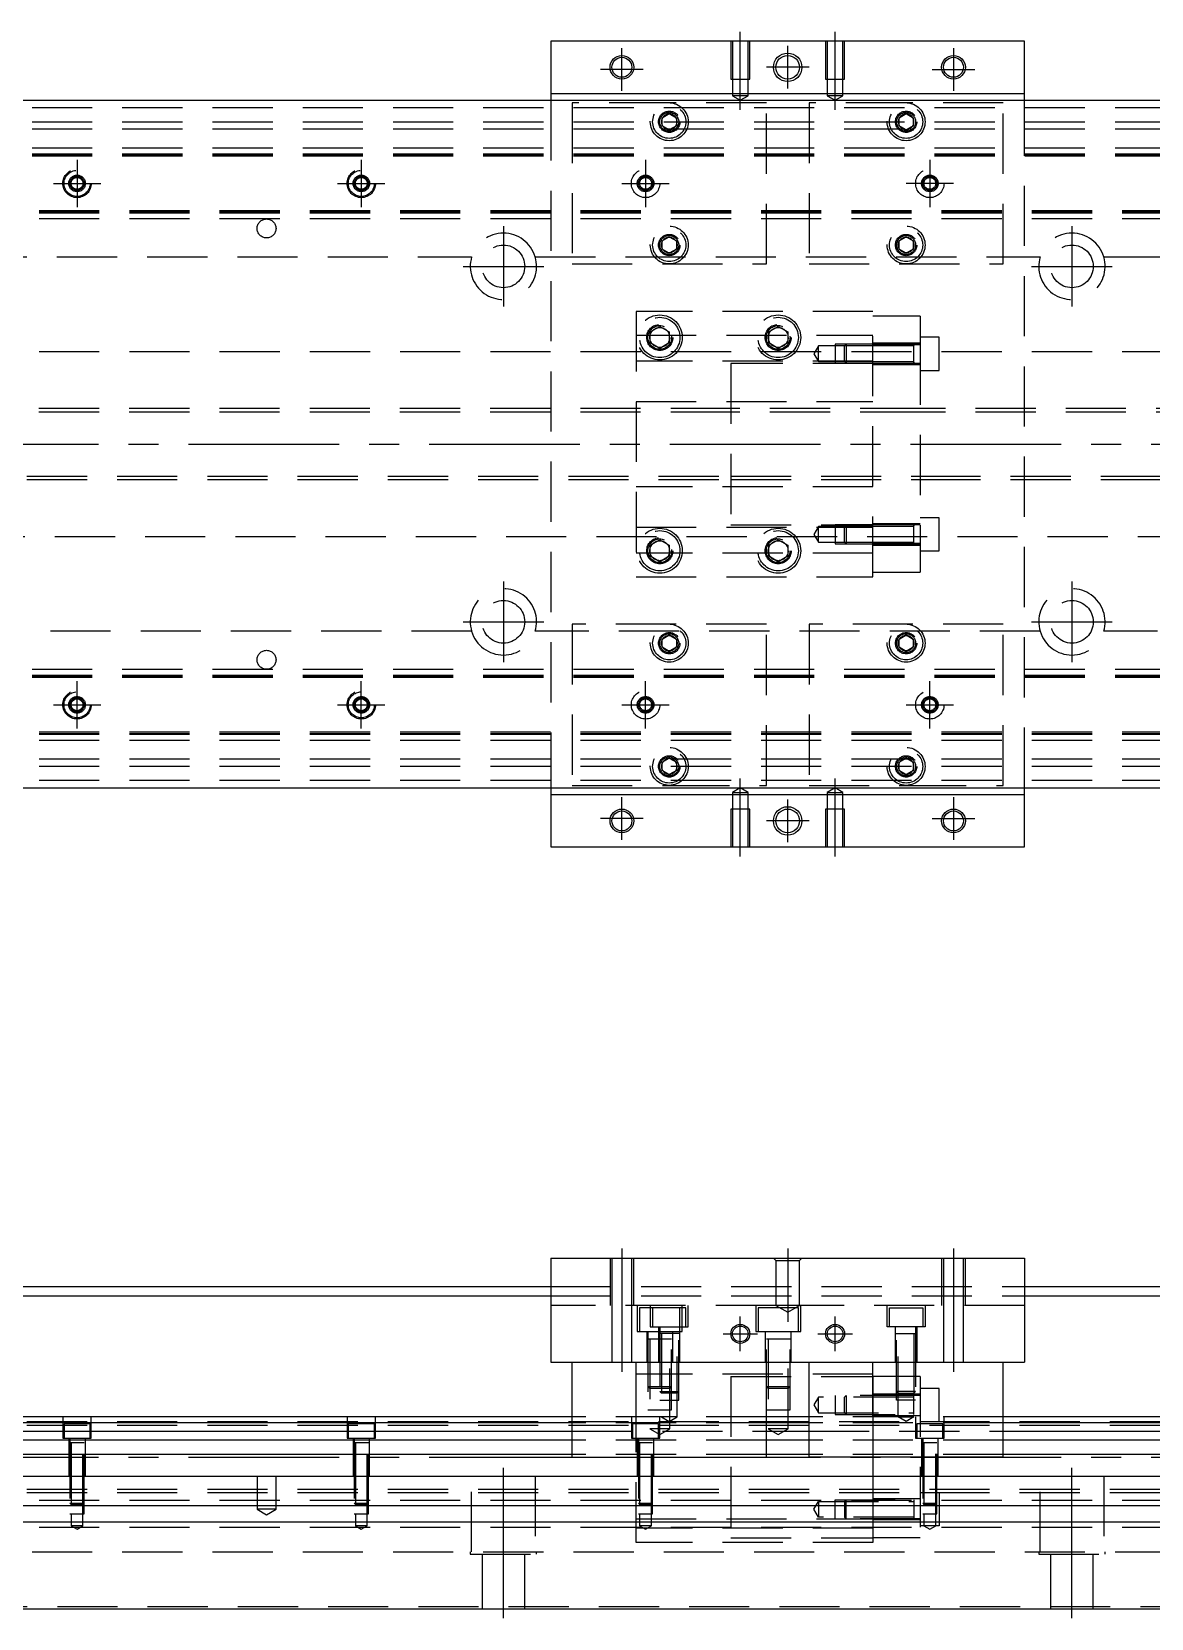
# Model space of a CAD drawing. Extents: x -13 to 921, y -299 to 87.
# Drawn here: x 207.4 to 443.7, y -247.7 to 87 of the extents above; entities that cross this region are included whole.
import ezdxf

# ---------------------------------------------------------------- set-up
doc = ezdxf.new("R2010")
doc.units = 0
doc.linetypes.add('CENTER', pattern=[50.8, 31.75, -6.35, 6.35, -6.35])
doc.linetypes.add('DASHED', pattern=[19.05, 12.7, -6.35])
doc.layers.get('0').update_dxf_attribs({"linetype": 'CONTINUOUS'})
doc.layers.add('CENTER', color=1, linetype='CENTER')

msp = doc.modelspace()

# ---------------------------------------------------------------- linework, layer by layer
at = {"color": 7, "linetype": 'CONTINUOUS'}
for p, q in [((317, 85), (317, 74)), ((417, 85), (317, 85)), ((417, 74), (417, 85)), ((317, 74), (417, 74)), ((317, 74), (317, 72.5)), ((417, 72.5), (417, 74)), ((731, 72.5), (3, 72.5)), ((3, -72.5), (731, -72.5)), ((317, -72.5), (317, -74)), ((417, -74), (417, -72.5)), ((317, -74), (317, -85)), ((417, -74), (317, -74)), ((417, -85), (417, -74)), ((317, -85), (417, -85)), ((317, -171.72), (317, -193.72)), ((317, -171.72), (417, -171.72)), ((417, -171.72), (417, -193.72)), ((3, -177.72), (317, -177.72)), ((11, -179.72), (317, -179.72)), ((417, -177.72), (731, -177.72)), ((417, -179.72), (723, -179.72)), ((317, -193.72), (417, -193.72)), ((321.5, -213.72), (321.5, -193.72)), ((362.5, -213.72), (362.5, -193.72)), ((371.5, -213.72), (371.5, -193.72)), ((412.5, -213.72), (412.5, -193.72)), ((321.5, -205.22), (17, -205.22)), ((321.5, -206.472272), (17, -206.472272)), ((371.5, -205.22), (362.5, -205.22)), ((371.5, -206.472272), (362.5, -206.472272)), ((717, -205.22), (412.5, -205.22)), ((717, -206.472272), (412.5, -206.472272)), ((17, -208.24668), (321.5, -208.24668)), ((321.5, -210.143076), (17, -210.143076)), ((362.5, -208.24668), (371.5, -208.24668)), ((371.5, -210.143076), (362.5, -210.143076)), ((412.5, -208.24668), (717, -208.24668)), ((717, -210.143076), (412.5, -210.143076)), ((321.5, -213.197372), (17, -213.197372)), ((321.5, -213.72), (362.5, -213.72)), ((371.5, -213.197372), (362.5, -213.197372)), ((412.5, -213.72), (371.5, -213.72)), ((717, -213.197372), (412.5, -213.197372)), ((17, -217.72), (717, -217.72)), ((717, -224.02), (17, -224.02)), ((717, -227.42), (17, -227.42)), ((17, -245.72), (717, -245.72))]:
    msp.add_line(p, q, dxfattribs=at)
at = {"color": 3, "linetype": 'DASHED'}
for p, q in [((355.000006, 85), (355.000006, 77)), ((355.35, 85), (355.35, 77)), ((358.65, 77), (358.65, 85)), ((358.999994, 77), (358.999994, 85)), ((375.000006, 85), (375.000006, 77)), ((375.35, 85), (375.35, 77)), ((378.65, 77), (378.65, 85)), ((378.999994, 77), (378.999994, 85)), ((355.000006, 77), (358.999994, 77)), ((355.35, 77), (355.35, 73.5)), ((358.65, 73.5), (358.65, 77)), ((375.000006, 77), (378.999994, 77)), ((375.35, 77), (375.35, 73.5)), ((378.65, 73.5), (378.65, 77)), ((17, 71), (717, 71)), ((317, 72.5), (317, -72.5)), ((321.5, 72), (321.5, 38)), ((342, 72), (321.5, 72)), ((362.5, 72), (342, 72)), ((358.65, 73.5), (355.35, 73.5)), ((355.35, 73.5), (357, 72.547372)), ((357, 72.547372), (358.65, 73.5)), ((362.5, 38), (362.5, 72)), ((392, 72), (371.5, 72)), ((371.5, 72), (371.5, 38)), ((378.65, 73.5), (375.35, 73.5)), ((375.35, 73.5), (377, 72.547372)), ((377, 72.547372), (378.65, 73.5)), ((412.5, 72), (392, 72)), ((412.5, 38), (412.5, 72)), ((417, -72.5), (417, 72.5)), ((17, 68), (717, 68)), ((340, 68), (340.023172, 68.30356)), ((340.5, 68.866026), (342, 69.73205)), ((340.5, 67.133974), (340.5, 68.866026)), ((342, 66.26795), (340.5, 67.133974)), ((342, 69.73205), (343.5, 68.866026)), ((343.5, 67.133974), (342, 66.26795)), ((343.5, 68.866026), (343.5, 67.133974)), ((390.5, 68.866026), (392, 69.73205)), ((390.5, 67.133974), (390.5, 68.866026)), ((392, 66.26795), (390.5, 67.133974)), ((392, 69.73205), (393.5, 68.866026)), ((393.5, 67.133974), (392, 66.26795)), ((393.5, 68.866026), (393.5, 67.133974)), ((393.973226, 68.326156), (394, 68)), ((17, 66.5), (717, 66.5)), ((17, 62.5), (717, 62.5)), ((17, 61.247728), (717, 61.247728)), ((17, 61.1147), (717, 61.1147)), ((17, 61.1), (717, 61.1)), ((17, 60.8), (717, 60.8)), ((215.75, 55.721688), (217, 56.443376)), ((215.75, 54.278312), (215.75, 55.721688)), ((217, 53.556624), (215.75, 54.278312)), ((217, 56.443376), (218.25, 55.721688)), ((218.25, 54.278312), (217, 53.556624)), ((218.25, 55.721688), (218.25, 54.278312)), ((218.477374, 55.25955), (218.5, 55)), ((275.75, 55.721688), (277, 56.443376)), ((275.75, 54.278312), (275.75, 55.721688)), ((277, 53.556624), (275.75, 54.278312)), ((277, 56.443376), (278.25, 55.721688)), ((278.25, 54.278312), (277, 53.556624)), ((278.25, 55.721688), (278.25, 54.278312)), ((278.477374, 55.25955), (278.5, 55)), ((717, 49.2), (17, 49.2)), ((717, 48.9), (17, 48.9)), ((717, 48.8853), (17, 48.8853)), ((717, 48.752272), (17, 48.752272)), ((717, 47.5), (17, 47.5)), ((340.5, 42.866026), (342, 43.73205)), ((342, 43.73205), (343.5, 42.866026)), ((390.5, 42.866026), (392, 43.73205)), ((392, 43.73205), (393.5, 42.866026)), ((340.5, 41.133974), (340.5, 42.866026)), ((342, 40.26795), (340.5, 41.133974)), ((343.5, 41.133974), (342, 40.26795)), ((343.5, 42.866026), (343.5, 41.133974)), ((343.973226, 42.326156), (344, 42)), ((390.5, 41.133974), (390.5, 42.866026)), ((392, 40.26795), (390.5, 41.133974)), ((393.5, 41.133974), (392, 40.26795)), ((393.5, 42.866026), (393.5, 41.133974)), ((393.973226, 42.326156), (394, 42)), ((193.708204, 39.5), (300.291796, 39.5)), ((313.708204, 39.5), (420.291796, 39.5)), ((321.5, 38), (362.5, 38)), ((371.5, 38), (412.5, 38)), ((433.708204, 39.5), (540.291796, 39.5)), ((335, 28), (335, -28)), ((385, 28), (335, 28)), ((385, -28), (385, 28)), ((395, 27), (385, 27)), ((395, 27), (395, 20.976176)), ((338, 23.6547), (340, 24.809402)), ((338, 21.3453), (338, 23.6547)), ((340, 24.809402), (342, 23.6547)), ((342, 23.6547), (342, 21.3453)), ((363, 23.6547), (365, 24.809402)), ((363, 21.3453), (363, 23.6547)), ((365, 24.809402), (367, 23.6547)), ((367, 23.6547), (367, 21.3453)), ((335, 23), (385, 23)), ((340, 20.190598), (338, 21.3453)), ((342, 21.3453), (340, 20.190598)), ((342.483582, 22.786038), (342.5, 22.5)), ((365, 20.190598), (363, 21.3453)), ((367, 21.3453), (365, 20.190598)), ((367.483582, 22.786038), (367.5, 22.5)), ((373.5, 20.702558), (372.547372, 19.052558)), ((373.5, 17.402558), (373.5, 20.702558)), ((377, 20.702558), (373.5, 20.702558)), ((377, 21.052554), (377, 17.052564)), ((379.35, 21.052554), (377, 21.052554)), ((379, 20.702558), (377, 20.702558)), ((379.35, 21.052558), (379, 20.702558)), ((379, 17.402558), (379, 20.702558)), ((385, 20.702558), (379, 20.702558)), ((385, 20.702558), (379, 20.702558)), ((379.35, 21.052558), (379.35, 17.052558)), ((385, 21.052556), (379.35, 21.052558)), ((385, 21.052554), (379.35, 21.052554)), ((395, 21.302558), (385, 21.302558)), ((393.605, 21.052558), (385, 21.052556)), ((395, 20.976176), (385, 20.976176)), ((393.6, 20.702558), (385, 20.702558)), ((395, 21.052558), (393.595, 21.052558)), ((393.6, 17.052554), (393.6, 21.052564)), ((393.6, 17.052554), (393.6, 21.052564)), ((393.6, 20.702558), (393.6, 21.052564)), ((393.6, 20.836098), (393.6, 21.052558)), ((393.6, 21.052558), (393.6, 20.835892)), ((399, 22.552558), (395, 22.552558)), ((395, 20.976176), (395, -20.976176)), ((399, 15.552558), (399, 22.552558)), ((717, 19.5), (78.969694, 19.5)), ((385, 17.5), (335, 17.5)), ((355, 17), (355, -17)), ((385, 17), (355, 17)), ((372.547372, 19.052558), (373.5, 17.402558)), ((373.5, 17.402558), (377, 17.402558)), ((377, 17.402558), (379, 17.402558)), ((377, 17.052564), (379.35, 17.052564)), ((379, 17.402558), (385, 17.402558)), ((379, 17.402558), (379.35, 17.052558)), ((379, 17.402558), (385, 17.402558)), ((379.35, 17.052564), (385, 17.052564)), ((379.35, 17.052558), (385, 17.052562)), ((385, 17.402558), (393.6, 17.402558)), ((385, 17.052562), (393.605, 17.052558)), ((385, 16.802558), (395, 16.802558)), ((393.595, 17.052558), (395, 17.052558)), ((393.6, 17.052554), (393.6, 17.402558)), ((393.6, 17.269268), (393.6, 17.052558)), ((393.6, 17.052558), (393.6, 17.26902)), ((395, 15.552558), (399, 15.552558)), ((355, 7.5), (54, 7.5)), ((355, 6.75), (54, 6.75)), ((335, 9), (385, 9)), ((395, 7.5), (355, 7.5)), ((395, 7.499994), (355, 7.499994)), ((395, 6.75), (355, 6.75)), ((395, 6.75), (355, 6.75)), ((667.005, 7.5), (395, 7.5)), ((667, 6.75), (395, 6.75)), ((54, -6.75), (355, -6.75)), ((54, -7.5), (355, -7.5)), ((385, -9), (335, -9)), ((355, -6.75), (395, -6.75)), ((355, -6.75), (395, -6.75)), ((355, -7.499994), (395, -7.499994)), ((355, -7.5), (395, -7.5)), ((395, -6.75), (667, -6.75)), ((395, -7.5), (667.005, -7.5)), ((399, -15.552558), (395, -15.552558)), ((399, -22.552558), (399, -15.552558)), ((78.969694, -19.5), (717, -19.5)), ((335, -17.5), (385, -17.5)), ((355, -17), (385, -17)), ((373.5, -17.402558), (372.547372, -19.052558)), ((372.547372, -19.052558), (373.5, -20.702558)), ((373.5, -20.702558), (373.5, -17.402558)), ((377, -17.402558), (373.5, -17.402558)), ((377, -17.052564), (377, -21.052554)), ((379.35, -17.052564), (377, -17.052564)), ((379, -17.402558), (377, -17.402558)), ((379.35, -17.052558), (379, -17.402558)), ((379, -20.702558), (379, -17.402558)), ((385, -17.402558), (379, -17.402558)), ((385, -17.402558), (379, -17.402558)), ((379.35, -17.052558), (379.35, -21.052558)), ((385, -17.052562), (379.35, -17.052558)), ((385, -17.052564), (379.35, -17.052564)), ((395, -16.802558), (385, -16.802558)), ((393.605, -17.052558), (385, -17.052562)), ((393.6, -17.402558), (385, -17.402558)), ((395, -17.052558), (393.595, -17.052558)), ((393.6, -21.052564), (393.6, -17.052554)), ((393.6, -21.051878), (393.6, -17.052554)), ((393.6, -17.26902), (393.6, -17.052558)), ((393.6, -17.052558), (393.6, -17.269226)), ((385, -23), (335, -23)), ((338, -21.3453), (340, -20.190598)), ((338, -23.6547), (338, -21.3453)), ((340, -20.190598), (342, -21.3453)), ((342, -21.3453), (342, -23.6547)), ((342.483582, -22.213962), (342.5, -22.5)), ((362.5, -22.5), (362.518502, -22.196412)), ((363, -21.3453), (365, -20.190598)), ((363, -23.6547), (363, -21.3453)), ((365, -20.190598), (367, -21.3453)), ((367, -21.3453), (367, -23.6547)), ((373.5, -20.702558), (377, -20.702558)), ((377, -20.702558), (379, -20.702558)), ((377, -21.052554), (379.35, -21.052554)), ((379, -20.702558), (385, -20.702558)), ((379, -20.702558), (379.35, -21.052558)), ((379, -20.702558), (385, -20.702558)), ((379.35, -21.052554), (385, -21.052554)), ((379.35, -21.052558), (385, -21.052556)), ((385, -20.702558), (393.6, -20.702558)), ((395, -20.976176), (385, -20.976176)), ((385, -21.052556), (393.605, -21.052558)), ((385, -21.302558), (395, -21.302558)), ((393.595, -21.052558), (395, -21.052558)), ((393.6, -20.83585), (393.6, -21.052558)), ((393.6, -21.052558), (393.6, -20.836098)), ((393.6, -21.052564), (393.6, -21.051878)), ((395, -20.976176), (395, -27)), ((395, -22.552558), (399, -22.552558)), ((340, -24.809402), (338, -23.6547)), ((342, -23.6547), (340, -24.809402)), ((365, -24.809402), (363, -23.6547)), ((367, -23.6547), (365, -24.809402)), ((335, -28), (385, -28)), ((385, -27), (395, -27)), ((300.291796, -39.5), (193.708204, -39.5)), ((420.291796, -39.5), (313.708204, -39.5)), ((321.5, -38), (321.5, -72)), ((362.5, -38), (321.5, -38)), ((362.5, -72), (362.5, -38)), ((371.5, -38), (371.5, -72)), ((412.5, -38), (371.5, -38)), ((412.5, -72), (412.5, -38)), ((540.291796, -39.5), (433.708204, -39.5)), ((340.5, -41.133974), (342, -40.26795)), ((340.5, -42.866026), (340.5, -41.133974)), ((342, -43.73205), (340.5, -42.866026)), ((342, -40.26795), (343.5, -41.133974)), ((343.5, -42.866026), (342, -43.73205)), ((343.5, -41.133974), (343.5, -42.866026)), ((343.973226, -41.673844), (344, -42)), ((390, -42), (390.030168, -41.653934)), ((390.5, -41.133974), (392, -40.26795)), ((390.5, -42.866026), (390.5, -41.133974)), ((392, -43.73205), (390.5, -42.866026)), ((392, -40.26795), (393.5, -41.133974)), ((393.5, -42.866026), (392, -43.73205)), ((393.5, -41.133974), (393.5, -42.866026)), ((17, -47.5), (717, -47.5)), ((17, -48.752272), (717, -48.752272)), ((17, -48.8853), (717, -48.8853)), ((17, -48.9), (717, -48.9)), ((17, -49.2), (717, -49.2)), ((215.5, -55), (215.52041, -54.75339)), ((215.75, -54.278312), (217, -53.556624)), ((215.75, -55.721688), (215.75, -54.278312)), ((217, -56.443376), (215.75, -55.721688)), ((217, -53.556624), (218.25, -54.278312)), ((218.25, -55.721688), (217, -56.443376)), ((218.25, -54.278312), (218.25, -55.721688)), ((275.5, -55), (275.52041, -54.75339)), ((275.75, -54.278312), (277, -53.556624)), ((275.75, -55.721688), (275.75, -54.278312)), ((277, -56.443376), (275.75, -55.721688)), ((277, -53.556624), (278.25, -54.278312)), ((278.25, -55.721688), (277, -56.443376)), ((278.25, -54.278312), (278.25, -55.721688)), ((717, -60.8), (17, -60.8)), ((717, -61.1), (17, -61.1)), ((717, -61.1147), (17, -61.1147)), ((717, -61.247728), (17, -61.247728)), ((717, -62.5), (17, -62.5)), ((717, -66.5), (17, -66.5)), ((340.5, -67.133974), (342, -66.26795)), ((342, -66.26795), (343.5, -67.133974)), ((390.5, -67.133974), (392, -66.26795)), ((392, -66.26795), (393.5, -67.133974)), ((717, -68), (17, -68)), ((340, -68), (340.023172, -67.69644)), ((340.5, -68.866026), (340.5, -67.133974)), ((342, -69.73205), (340.5, -68.866026)), ((343.5, -68.866026), (342, -69.73205)), ((343.5, -67.133974), (343.5, -68.866026)), ((390.5, -68.866026), (390.5, -67.133974)), ((392, -69.73205), (390.5, -68.866026)), ((393.5, -68.866026), (392, -69.73205)), ((393.5, -67.133974), (393.5, -68.866026)), ((393.973226, -67.673844), (394, -68)), ((717, -71), (17, -71)), ((321.5, -72), (342, -72)), ((342, -72), (362.5, -72)), ((357, -72.547372), (355.35, -73.5)), ((355.35, -73.5), (357, -73.5)), ((355.35, -73.5), (355.35, -77)), ((358.65, -73.5), (357, -72.547372)), ((357, -73.5), (358.65, -73.5)), ((358.65, -77), (358.65, -73.5)), ((371.5, -72), (392, -72)), ((377, -72.547372), (375.35, -73.5)), ((375.35, -73.5), (377, -73.5)), ((375.35, -73.5), (375.35, -77)), ((378.65, -73.5), (377, -72.547372)), ((377, -73.5), (378.65, -73.5)), ((378.65, -77), (378.65, -73.5)), ((392, -72), (412.5, -72)), ((358.999994, -77), (355.000006, -77)), ((355.000006, -77), (355.000006, -85)), ((355.35, -77), (355.35, -85)), ((358.65, -85), (358.65, -77)), ((358.999994, -85), (358.999994, -77)), ((378.999994, -77), (375.000006, -77)), ((375.000006, -77), (375.000006, -85)), ((375.35, -77), (375.35, -85)), ((378.65, -85), (378.65, -77)), ((378.999994, -85), (378.999994, -77)), ((329.500006, -171.72), (329.500006, -181.72)), ((329.9, -171.72), (329.9, -181.72)), ((334.1, -181.72), (334.1, -171.72)), ((334.499994, -181.72), (334.499994, -171.72)), ((364.5, -172.22), (364, -171.72)), ((364.5, -172.22), (364.5, -181.72)), ((364.5, -172.22), (369.5, -172.22)), ((369.5, -172.22), (370, -171.72)), ((369.5, -181.72), (369.5, -172.22)), ((399.500006, -171.72), (399.500006, -181.72)), ((399.9, -171.72), (399.9, -181.72)), ((404.1, -181.72), (404.1, -171.72)), ((404.499994, -181.72), (404.499994, -171.72)), ((317, -177.72), (417, -177.72)), ((317, -179.72), (417, -179.72)), ((364.5, -181.72), (317, -181.72)), ((329.9, -181.72), (329.9, -193.72)), ((334.1, -193.72), (334.1, -181.72)), ((335.25, -181.72), (335.25, -187.22)), ((344.25, -182.22), (335.75, -182.22)), ((335.75, -182.22), (335.75, -187.22)), ((338, -181.72), (338, -186.22)), ((345.5, -182.22), (338.5, -182.22)), ((338.5, -182.22), (338.5, -186.22)), ((344.25, -187.22), (344.25, -182.22)), ((344.75, -187.22), (344.75, -181.72)), ((345.5, -186.22), (345.5, -182.22)), ((346, -186.22), (346, -181.72)), ((360.25, -181.72), (360.25, -187.22)), ((369.25, -182.22), (360.75, -182.22)), ((360.75, -182.22), (360.75, -187.22)), ((369.5, -181.72), (364.5, -181.72)), ((364.5, -181.72), (367, -183.163376)), ((367, -183.163376), (369.5, -181.72)), ((369.25, -187.22), (369.25, -182.22)), ((417, -181.72), (369.5, -181.72)), ((369.75, -187.22), (369.75, -181.72)), ((388, -186.22), (388, -181.72)), ((388.5, -182.22), (395.5, -182.22)), ((388.5, -186.22), (388.5, -182.22)), ((395.5, -182.22), (395.5, -186.22)), ((396, -181.72), (396, -186.22)), ((399.9, -181.72), (399.9, -193.72)), ((404.1, -193.72), (404.1, -181.72)), ((335.25, -187.22), (344.75, -187.22)), ((337.25, -187.22), (337.25, -193.72)), ((337.500006, -187.22), (337.500006, -203.72)), ((338, -186.22), (346, -186.22)), ((339.75, -186.22), (339.75, -193.72)), ((339.999972, -186.22), (340.000006, -201.72)), ((342.499994, -203.72), (342.499994, -187.22)), ((342.75, -193.72), (342.75, -187.22)), ((343.999994, -201.72), (344.000028, -186.22)), ((344.25, -193.72), (344.25, -186.22)), ((360.25, -187.22), (369.75, -187.22)), ((362.25, -187.22), (362.25, -193.72)), ((362.500006, -203.72), (362.500006, -187.22)), ((367.499994, -203.72), (367.499994, -187.22)), ((367.75, -193.72), (367.75, -187.22)), ((396, -186.22), (388, -186.22)), ((389.75, -193.72), (389.75, -186.22)), ((390.000006, -201.72), (389.999972, -186.22)), ((394.000028, -186.22), (393.999994, -201.72)), ((394.25, -186.22), (394.25, -193.72)), ((342.500006, -188.82), (337.499994, -188.82)), ((337.9, -188.82), (337.9, -207.72)), ((344.25, -187.62), (339.999994, -187.62)), ((340.35, -187.62), (340.35, -205.22)), ((342.1, -207.72), (342.1, -188.82)), ((343.65, -205.22), (343.65, -187.62)), ((367.500006, -188.82), (362.499994, -188.82)), ((362.9, -188.82), (362.9, -207.72)), ((367.1, -207.72), (367.1, -188.82)), ((389.75, -187.62), (394.000006, -187.62)), ((390.35, -205.22), (390.35, -187.62)), ((393.65, -187.62), (393.65, -205.22)), ((335, -205.22), (335, -193.72)), ((385, -205.22), (385, -193.72)), ((385, -196.22), (335, -196.22)), ((355, -196.72), (355, -230.72)), ((355, -196.72), (385, -196.72)), ((395, -196.72), (385, -196.72)), ((385, -196.72), (385, -230.72)), ((395, -196.72), (395, -230.72)), ((337.5, -198.82), (340, -198.82)), ((337.5, -198.82), (337.9, -199.22)), ((340, -199.22), (337.9, -199.22)), ((340, -198.82), (340.35, -198.82)), ((340.35, -199.22), (340, -199.22)), ((340, -199.87), (344, -199.87)), ((340, -199.87), (340.35, -200.22)), ((340.35, -198.82), (342.5, -198.82)), ((342.1, -199.22), (340.35, -199.22)), ((343.65, -200.22), (340.35, -200.22)), ((342.1, -199.22), (342.5, -198.82)), ((343.65, -200.22), (344, -199.87)), ((362.5, -198.82), (367.5, -198.82)), ((362.5, -198.82), (362.9, -199.22)), ((367.1, -199.22), (362.9, -199.22)), ((367.1, -199.22), (367.5, -198.82)), ((395, -200.719975), (377, -200.720006)), ((377, -200.720006), (377, -204.719994)), ((379.35, -200.72), (379, -201.07)), ((379.35, -200.72), (379.35, -204.72)), ((395, -200.47), (385, -200.47)), ((394, -199.87), (390, -199.87)), ((390.35, -200.22), (390, -199.87)), ((390.35, -200.22), (393.65, -200.22)), ((393.6, -204.720006), (393.6, -200.719994)), ((394, -199.87), (393.65, -200.22)), ((399, -199.22), (395, -199.22)), ((399, -205.22), (399, -199.22)), ((337.500006, -203.72), (342.499994, -203.72)), ((340.000006, -201.72), (343.999994, -201.72)), ((362.500006, -203.72), (367.499994, -203.72)), ((373.5, -201.07), (372.547372, -202.72)), ((372.547372, -202.72), (373.5, -204.37)), ((373.5, -204.37), (373.5, -201.07)), ((393.6, -201.07), (373.5, -201.07)), ((379, -204.37), (379, -201.07)), ((393.999994, -201.72), (390.000006, -201.72)), ((54, -206.22), (667, -206.22)), ((54, -206.97), (667, -206.97)), ((214, -205.22), (214, -209.72)), ((219.75, -206.72), (214.25, -206.72)), ((214.25, -206.72), (214.25, -209.72)), ((219.75, -209.72), (219.75, -206.72)), ((220, -209.72), (220, -205.22)), ((274, -205.22), (274, -209.72)), ((279.75, -206.72), (274.25, -206.72)), ((274.25, -206.72), (274.25, -209.72)), ((279.75, -209.72), (279.75, -206.72)), ((280, -209.72), (280, -205.22)), ((362.5, -205.22), (321.5, -205.22)), ((362.5, -206.472272), (321.5, -206.472272)), ((334, -205.22), (334, -209.72)), ((339.75, -206.72), (334.25, -206.72)), ((334.25, -206.72), (334.25, -209.72)), ((335, -231.72), (335, -205.22)), ((339.75, -209.72), (339.75, -206.72)), ((340, -209.72), (340, -205.22)), ((343.65, -205.22), (340.35, -205.22)), ((340.35, -205.22), (342, -206.172628)), ((342, -206.172628), (343.65, -205.22)), ((412.5, -205.22), (371.5, -205.22)), ((412.5, -206.472272), (371.5, -206.472272)), ((373.5, -204.37), (393.6, -204.37)), ((377, -204.719994), (395, -204.720025)), ((379, -204.37), (379.35, -204.72)), ((385, -204.97), (395, -204.97)), ((385, -205.22), (385, -231.72)), ((390.35, -205.22), (393.65, -205.22)), ((392, -206.172628), (390.35, -205.22)), ((393.65, -205.22), (392, -206.172628)), ((394, -205.22), (394, -209.72)), ((399.75, -206.72), (394.25, -206.72)), ((394.25, -206.72), (394.25, -209.72)), ((395, -206.22), (399, -206.22)), ((399, -206.22), (399, -205.22)), ((399.75, -209.72), (399.75, -206.72)), ((400, -209.72), (400, -205.22)), ((214, -209.72), (220, -209.72)), ((215.25, -209.72), (215.25, -217.72)), ((218.500006, -210.72), (215.499994, -210.72)), ((215.500006, -209.72), (215.500006, -225.72)), ((215.75, -210.72), (215.75, -225.72)), ((218.25, -225.72), (218.25, -210.72)), ((218.499994, -225.72), (218.499994, -209.72)), ((218.75, -217.72), (218.75, -209.72)), ((274, -209.72), (280, -209.72)), ((275.25, -209.72), (275.25, -217.72)), ((278.500006, -210.72), (275.499994, -210.72)), ((275.500006, -209.72), (275.500006, -225.72)), ((275.75, -210.72), (275.75, -225.72)), ((278.25, -225.72), (278.25, -210.72)), ((278.499994, -225.72), (278.499994, -209.72)), ((278.75, -217.72), (278.75, -209.72)), ((321.5, -208.24668), (362.5, -208.24668)), ((362.5, -210.143076), (321.5, -210.143076)), ((334, -209.72), (340, -209.72)), ((335.25, -209.72), (335.25, -217.72)), ((338.500006, -210.72), (335.499994, -210.72)), ((335.500006, -209.72), (335.500006, -225.72)), ((335.75, -210.72), (335.75, -225.72)), ((342.1, -207.72), (337.9, -207.72)), ((337.9, -207.72), (340, -208.932436)), ((338.25, -225.72), (338.25, -210.72)), ((338.499994, -225.72), (338.499994, -209.72)), ((338.75, -217.72), (338.75, -209.72)), ((340, -208.932436), (342.1, -207.72)), ((367.1, -207.72), (362.9, -207.72)), ((362.9, -207.72), (365, -208.932436)), ((365, -208.932436), (367.1, -207.72)), ((371.5, -208.24668), (412.5, -208.24668)), ((412.5, -210.143076), (371.5, -210.143076)), ((394, -209.72), (400, -209.72)), ((395.25, -209.72), (395.25, -217.72)), ((398.500006, -210.72), (395.499994, -210.72)), ((395.500006, -209.72), (395.500006, -225.72)), ((395.75, -210.72), (395.75, -225.72)), ((398.25, -225.72), (398.25, -210.72)), ((398.499994, -225.72), (398.499994, -209.72)), ((398.75, -217.72), (398.75, -209.72)), ((362.5, -213.197372), (321.5, -213.197372)), ((412.5, -213.197372), (371.5, -213.197372)), ((54, -220.47), (667, -220.47)), ((255, -217.72), (255, -224.72)), ((259, -224.72), (259, -217.72)), ((300.291796, -233.72), (300.291796, -217.72)), ((313.708204, -217.72), (313.708204, -233.72)), ((420.291796, -233.72), (420.291796, -217.72)), ((433.708204, -217.72), (433.708204, -233.72)), ((717, -222.87), (17, -222.87)), ((54, -221.22), (667, -221.22)), ((215.5, -223.47), (218.5, -223.47)), ((215.5, -223.47), (215.75, -223.72)), ((218.25, -223.72), (215.75, -223.72)), ((218.25, -223.72), (218.5, -223.47)), ((275.5, -223.47), (278.5, -223.47)), ((275.5, -223.47), (275.75, -223.72)), ((278.25, -223.72), (275.75, -223.72)), ((278.25, -223.72), (278.5, -223.47)), ((335.5, -223.47), (338.5, -223.47)), ((335.5, -223.47), (335.75, -223.72)), ((338.25, -223.72), (335.75, -223.72)), ((338.25, -223.72), (338.5, -223.47)), ((372.547372, -224.72), (373.5, -223.07)), ((373.5, -223.07), (373.5, -226.37)), ((373.5, -223.07), (393.6, -223.07)), ((377, -222.720006), (395, -222.719975)), ((377, -226.719994), (377, -222.720006)), ((379, -223.07), (379.35, -222.72)), ((379, -223.07), (379, -226.37)), ((379.35, -226.72), (379.35, -222.72)), ((385, -222.47), (395, -222.47)), ((393.6, -222.719994), (393.6, -226.720006)), ((395, -221.22), (399, -221.22)), ((395.5, -223.47), (398.5, -223.47)), ((395.5, -223.47), (395.75, -223.72)), ((398.25, -223.72), (395.75, -223.72)), ((398.25, -223.72), (398.5, -223.47)), ((399, -221.22), (399, -222.22)), ((399, -222.22), (399, -228.22)), ((215.500006, -225.72), (218.499994, -225.72)), ((215.75, -225.72), (215.75, -228.22)), ((218.25, -228.22), (218.25, -225.72)), ((259, -224.72), (255, -224.72)), ((255, -224.72), (257, -225.8747)), ((257, -225.8747), (259, -224.72)), ((275.500006, -225.72), (278.499994, -225.72)), ((275.75, -225.72), (275.75, -228.22)), ((278.25, -228.22), (278.25, -225.72)), ((335, -226.72), (385, -226.72)), ((335.500006, -225.72), (338.499994, -225.72)), ((335.75, -225.72), (335.75, -228.22)), ((338.25, -228.22), (338.25, -225.72)), ((373.5, -226.37), (372.547372, -224.72)), ((393.6, -226.37), (373.5, -226.37)), ((395, -226.720025), (377, -226.719994)), ((379.35, -226.72), (379, -226.37)), ((395, -226.97), (385, -226.97)), ((395.500006, -225.72), (398.499994, -225.72)), ((395.75, -225.72), (395.75, -228.22)), ((398.25, -228.22), (398.25, -225.72)), ((717, -228.57), (17, -228.57)), ((218.25, -228.22), (215.75, -228.22)), ((215.75, -228.22), (217, -228.941688)), ((217, -228.941688), (218.25, -228.22)), ((278.25, -228.22), (275.75, -228.22)), ((275.75, -228.22), (277, -228.941688)), ((277, -228.941688), (278.25, -228.22)), ((385, -228.728332), (335, -228.728332)), ((338.25, -228.22), (335.75, -228.22)), ((335.75, -228.22), (337, -228.941688)), ((337, -228.941688), (338.25, -228.22)), ((355, -230.72), (385, -230.72)), ((395, -230.72), (385, -230.72)), ((399, -228.22), (395, -228.22)), ((398.25, -228.22), (395.75, -228.22)), ((395.75, -228.22), (397, -228.941688)), ((397, -228.941688), (398.25, -228.22)), ((17, -233.72), (717, -233.72)), ((300, -233.72), (300, -234.22)), ((300, -234.22), (314, -234.22)), ((302.5, -234.22), (302.5, -245.72)), ((311.5, -245.72), (311.5, -234.22)), ((314, -234.22), (314, -233.72)), ((385, -231.72), (335, -231.72)), ((420, -233.72), (420, -234.22)), ((420, -234.22), (434, -234.22)), ((422.5, -234.22), (422.5, -245.72)), ((431.5, -245.72), (431.5, -234.22)), ((434, -234.22), (434, -233.72)), ((79.499994, -245.22), (717, -245.22))]:
    msp.add_line(p, q, dxfattribs=at)
at = {"color": 3, "linetype": 'CONTINUOUS'}
for centre, radius in [((332, 79.5), 2.5), ((402, 79.5), 2.5), ((332, -79.5), 2.5), ((402, -79.5), 2.5), ((357, -187.72), 2), ((377, -187.72), 2)]:
    msp.add_circle(centre, radius, dxfattribs=at)
at = {"color": 7, "linetype": 'CONTINUOUS'}
for centre, radius in [((332, 79.5), 2.1), ((367, 79.5), 3), ((367, 79.5), 2.5), ((402, 79.5), 2.1), ((367, -79.5), 3), ((332, -79.5), 2.1), ((367, -79.5), 2.5), ((402, -79.5), 2.1), ((357, -187.72), 1.65), ((377, -187.72), 1.65)]:
    msp.add_circle(centre, radius, dxfattribs=at)
at = {"color": 3, "linetype": 'DASHED'}
for centre, radius in [((342, 68), 4), ((342, 68), 3.5), ((392, 68), 4), ((392, 68), 3.5), ((342, 68), 2.25), ((342, 68), 2), ((392, 68), 2.25), ((392, 68), 2), ((217, 55), 3), ((217, 55), 2.75), ((277, 55), 3), ((277, 55), 2.75), ((337, 55), 3), ((397, 55), 3), ((217, 55), 1.75), ((217, 55), 1.5), ((217, 55), 1.25), ((277, 55), 1.75), ((277, 55), 1.5), ((277, 55), 1.25), ((337, 55), 1.75), ((337, 55), 1.5), ((337, 55), 1.25), ((397, 55), 1.75), ((397, 55), 1.5), ((397, 55), 1.25), ((257, 45.5), 2), ((342, 42), 4), ((342, 42), 3.5), ((342, 42), 2.25), ((342, 42), 2), ((342, 42), 1.65), ((392, 42), 4), ((392, 42), 3.5), ((392, 42), 2.25), ((392, 42), 2), ((392, 42), 1.65), ((307, 37.5), 4.5), ((427, 37.5), 4.5), ((340, 22.5), 4.75), ((365, 22.5), 4.75), ((340, 22.5), 4.25), ((340, 22.5), 2.75), ((340, 22.5), 2.5), ((340, 22.5), 2.1), ((365, 22.5), 4.25), ((365, 22.5), 2.75), ((365, 22.5), 2.5), ((365, 22.5), 2.1), ((340, -22.5), 4.75), ((340, -22.5), 4.25), ((340, -22.5), 2.75), ((340, -22.5), 2.5), ((365, -22.5), 4.75), ((365, -22.5), 4.25), ((365, -22.5), 2.75), ((365, -22.5), 2.5), ((340, -22.5), 2.1), ((365, -22.5), 2.1), ((307, -37.5), 4.5), ((427, -37.5), 4.5), ((342, -42), 4), ((342, -42), 3.5), ((342, -42), 2.25), ((342, -42), 2), ((392, -42), 4), ((392, -42), 3.5), ((392, -42), 2.25), ((392, -42), 2), ((257, -45.5), 2), ((342, -42), 1.65), ((392, -42), 1.65), ((217, -55), 3), ((217, -55), 2.75), ((217, -55), 1.75), ((217, -55), 1.5), ((277, -55), 3), ((277, -55), 2.75), ((277, -55), 1.75), ((277, -55), 1.5), ((337, -55), 3), ((337, -55), 1.75), ((337, -55), 1.5), ((397, -55), 3), ((397, -55), 1.75), ((397, -55), 1.5), ((217, -55), 1.25), ((277, -55), 1.25), ((337, -55), 1.25), ((397, -55), 1.25), ((342, -68), 4), ((342, -68), 3.5), ((342, -68), 2.25), ((342, -68), 2), ((392, -68), 4), ((392, -68), 3.5), ((392, -68), 2.25), ((392, -68), 2)]:
    msp.add_circle(centre, radius, dxfattribs=at)
for centre, radius, start, end in [((342, 68), 1.65, 155.380023, 180), ((342, 68), 1.65, 180, 204.619977), ((342, 68), 1.65, 144.619977, 155.380023), ((342, 68), 1.65, 204.619977, 215.380023), ((342, 68), 1.65, 95.380023, 144.619977), ((342, 68), 1.65, 215.380023, 264.619977), ((342, 68), 1.65, 84.619977, 95.380023), ((342, 68), 1.65, 35.380023, 84.619977), ((342, 68), 1.65, 275.380023, 324.619977), ((342, 68), 1.65, 24.619977, 35.380023), ((342, 68), 1.65, 324.619977, 335.380023), ((342, 68), 1.65, 335.380023, 24.619977), ((392, 68), 1.65, 155.380023, 180), ((392, 68), 1.65, 180, 204.619977), ((392, 68), 1.65, 144.619977, 155.380023), ((392, 68), 1.65, 204.619977, 215.380023), ((392, 68), 1.65, 95.380023, 144.619977), ((392, 68), 1.65, 215.380023, 264.619977), ((392, 68), 1.65, 84.619977, 95.380023), ((392, 68), 1.65, 35.380023, 84.619977), ((392, 68), 1.65, 275.380023, 324.619977), ((392, 68), 1.65, 24.619977, 35.380023), ((392, 68), 1.65, 324.619977, 335.380023), ((392, 68), 1.65, 335.380023, 24.619977), ((342, 68), 1.65, 264.619977, 275.380023), ((392, 68), 1.65, 264.619977, 275.380023), ((307, 37.5), 7, 16.60155, 163.39845), ((427, 37.5), 7, 16.60155, 163.39845), ((307, 37.5), 7, 163.39845, 16.60155), ((427, 37.5), 7, 163.39845, 16.60155), ((307, -37.5), 7, 343.39845, 196.60155), ((427, -37.5), 7, 343.39845, 196.60155), ((307, -37.5), 7, 196.60155, 343.39845), ((427, -37.5), 7, 196.60155, 343.39845), ((342, -68), 1.65, 95.380023, 144.619977), ((342, -68), 1.65, 84.619977, 95.380023), ((342, -68), 1.65, 35.380023, 84.619977), ((392, -68), 1.65, 95.380023, 144.619977), ((392, -68), 1.65, 84.619977, 95.380023), ((392, -68), 1.65, 35.380023, 84.619977), ((342, -68), 1.65, 155.380023, 180), ((342, -68), 1.65, 180, 204.619977), ((342, -68), 1.65, 144.619977, 155.380023), ((342, -68), 1.65, 204.619977, 215.380023), ((342, -68), 1.65, 215.380023, 264.619977), ((342, -68), 1.65, 264.619977, 275.380023), ((342, -68), 1.65, 275.380023, 324.619977), ((342, -68), 1.65, 24.619977, 35.380023), ((342, -68), 1.65, 324.619977, 335.380023), ((342, -68), 1.65, 335.380023, 24.619977), ((392, -68), 1.65, 155.380023, 180), ((392, -68), 1.65, 180, 204.619977), ((392, -68), 1.65, 144.619977, 155.380023), ((392, -68), 1.65, 204.619977, 215.380023), ((392, -68), 1.65, 215.380023, 264.619977), ((392, -68), 1.65, 264.619977, 275.380023), ((392, -68), 1.65, 275.380023, 324.619977), ((392, -68), 1.65, 24.619977, 35.380023), ((392, -68), 1.65, 324.619977, 335.380023), ((392, -68), 1.65, 335.380023, 24.619977)]:
    msp.add_arc(centre, radius, start, end, dxfattribs=at)
at = {"layer": 'CENTER', "color": 1, "linetype": 'CENTER'}
for p, q in [((357, 70.547372), (357, 87)), ((367, 75), (367, 84)), ((377, 70.547372), (377, 87)), ((332, 74.5), (332, 83.5)), ((402, 83.5), (402, 74.5)), ((336.5, 79), (327.5, 79)), ((371.5, 79.5), (362.5, 79.5)), ((397.5, 79), (406.5, 79)), ((217, 60), (217, 50)), ((277, 60), (277, 50)), ((337, 60), (337, 50)), ((397, 60), (397, 50)), ((212, 55), (222, 55)), ((272, 55), (282, 55)), ((332, 55), (342, 55)), ((402, 55), (392, 55)), ((307, 46), (307, 29)), ((427, 46), (427, 29)), ((298.5, 37.5), (315.5, 37.5)), ((418.5, 37.5), (435.5, 37.5)), ((-13.447893, 0), (774.546148, 0)), ((307, -29), (307, -46)), ((427, -29), (427, -46)), ((298.5, -37.5), (315.5, -37.5)), ((418.5, -37.5), (435.5, -37.5)), ((217, -60), (217, -50)), ((277, -60), (277, -50)), ((337, -60), (337, -50)), ((397, -60), (397, -50)), ((212, -55), (222, -55)), ((272, -55), (282, -55)), ((332, -55), (342, -55)), ((392, -55), (402, -55)), ((357, -87), (357, -70.547372)), ((377, -87), (377, -70.547372)), ((332, -83.5), (332, -74.5)), ((367, -84), (367, -75)), ((402, -74.5), (402, -83.5)), ((336.5, -79), (327.5, -79)), ((371.5, -79.5), (362.5, -79.5)), ((397.5, -79), (406.5, -79)), ((332, -169.72), (332, -195.72)), ((367, -169.72), (367, -185.163376)), ((402, -169.72), (402, -195.72)), ((357, -191.37), (357, -184.07)), ((377, -191.37), (377, -184.07)), ((353.35, -187.72), (360.65, -187.72)), ((373.35, -187.72), (380.65, -187.72)), ((-13.447893, -213.72), (774.546148, -213.72)), ((307, -247.72), (307, -215.72)), ((427, -247.72), (427, -215.72))]:
    msp.add_line(p, q, dxfattribs=at)

doc.saveas('drawing.dxf')
